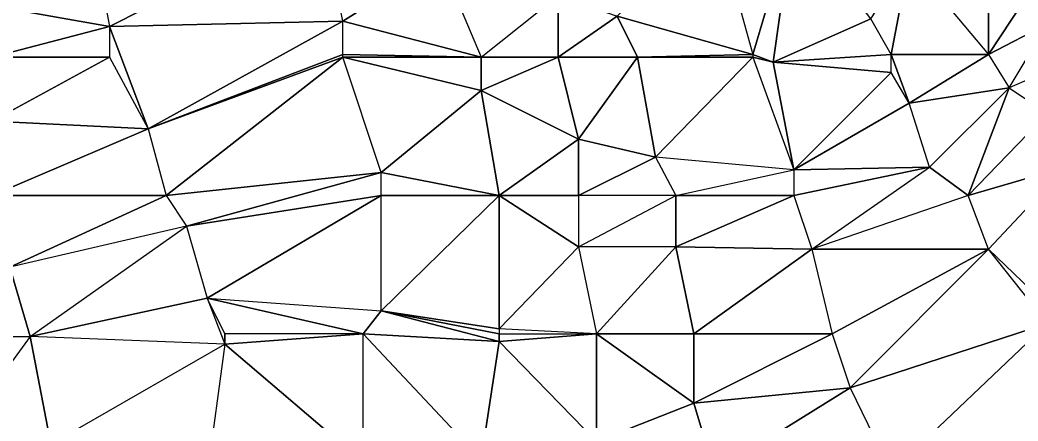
# Model space of a CAD drawing. Header units: metres. Extents: x 121.06818 to 121.07159, y 3.17836 to 3.18313.
# Drawn here: x 121.069721 to 121.0701105, y 3.17925 to 3.1794065 of the extents above; entities that cross this region are included whole.
import ezdxf

# ---------------------------------------------------------------- set-up
doc = ezdxf.new("R2010")
doc.units = ezdxf.units.M

msp = doc.modelspace()

# ---------------------------------------------------------------- linework, layer by layer
at = {"layer": 'DELAUNEY3874', "color": 252}
msp.add_3dface([(121.070068, 3.179198, 0.01026), (121.070152, 3.17923, 0.01027), (121.070137, 3.179251, 0.01027)], dxfattribs=at)
at = {"layer": 'DELAUNEY3950', "color": 252}
msp.add_3dface([(121.070061, 3.17923, 0.01026), (121.070068, 3.179198, 0.01026), (121.070137, 3.179251, 0.01027)], dxfattribs=at)
at = {"layer": 'DELAUNEY3999', "color": 252}
msp.add_3dface([(121.070061, 3.17923, 0.01026), (121.069992, 3.17923, 0.01025), (121.070045, 3.179263, 0.01026)], dxfattribs=at)
at = {"layer": 'DELAUNEY4070', "color": 252}
msp.add_3dface([(121.070061, 3.17923, 0.01026), (121.070137, 3.179251, 0.01027), (121.070122, 3.179288, 0.01027)], dxfattribs=at)
at = {"layer": 'DELAUNEY4117', "color": 252}
msp.add_3dface([(121.069794, 3.179229, 0.01021), (121.069855, 3.179234, 0.01022), (121.069801, 3.17928, 0.01021)], dxfattribs=at)
at = {"layer": 'DELAUNEY4129', "color": 252}
msp.add_3dface([(121.069687, 3.179231, 0.01019), (121.069733, 3.179241, 0.0102), (121.069725, 3.179283, 0.0102)], dxfattribs=at)
at = {"layer": 'DELAUNEY4130', "color": 252}
msp.add_3dface([(121.069901, 3.179235, 0.01023), (121.069855, 3.179234, 0.01022), (121.069855, 3.179284, 0.01022)], dxfattribs=at)
at = {"layer": 'DELAUNEY4132', "color": 252}
msp.add_3dface([(121.070045, 3.179263, 0.01026), (121.069992, 3.17923, 0.01025), (121.069984, 3.179257, 0.01025)], dxfattribs=at)
at = {"layer": 'DELAUNEY4133', "color": 252}
msp.add_3dface([(121.070045, 3.179263, 0.01026), (121.070061, 3.17923, 0.01026), (121.070122, 3.179288, 0.01027)], dxfattribs=at)
at = {"layer": 'DELAUNEY4146', "color": 252}
msp.add_3dface([(121.069794, 3.179229, 0.01021), (121.069733, 3.179241, 0.0102), (121.069801, 3.17928, 0.01021)], dxfattribs=at)
at = {"layer": 'DELAUNEY4147', "color": 252}
msp.add_3dface([(121.069946, 3.179242, 0.01024), (121.069901, 3.179235, 0.01023), (121.069908, 3.179281, 0.01023)], dxfattribs=at)
at = {"layer": 'DELAUNEY4156', "color": 252}
msp.add_3dface([(121.069992, 3.17923, 0.01025), (121.069946, 3.179242, 0.01024), (121.069984, 3.179257, 0.01025)], dxfattribs=at)
at = {"layer": 'DELAUNEY4157', "color": 252}
msp.add_3dface([(121.069984, 3.179257, 0.01025), (121.069946, 3.179242, 0.01024), (121.069946, 3.179284, 0.01024)], dxfattribs=at)
at = {"layer": 'DELAUNEY4231', "color": 252}
msp.add_3dface([(121.069801, 3.17928, 0.01021), (121.069855, 3.179234, 0.01022), (121.069855, 3.179284, 0.01022)], dxfattribs=at)
at = {"layer": 'DELAUNEY4232', "color": 252}
msp.add_3dface([(121.070045, 3.179263, 0.01026), (121.069984, 3.179257, 0.01025), (121.070038, 3.179284, 0.01026)], dxfattribs=at)
at = {"layer": 'DELAUNEY4252', "color": 252}
msp.add_3dface([(121.069908, 3.179281, 0.01023), (121.069901, 3.179235, 0.01023), (121.069855, 3.179284, 0.01022)], dxfattribs=at)
at = {"layer": 'DELAUNEY4264', "color": 252}
msp.add_3dface([(121.069687, 3.179231, 0.01019), (121.069679, 3.179283, 0.01019), (121.069725, 3.179283, 0.0102)], dxfattribs=at)
at = {"layer": 'DELAUNEY4265', "color": 252}
msp.add_3dface([(121.069725, 3.179283, 0.0102), (121.069733, 3.179241, 0.0102), (121.069801, 3.17928, 0.01021)], dxfattribs=at)
at = {"layer": 'DELAUNEY4266', "color": 252}
msp.add_3dface([(121.069946, 3.179242, 0.01024), (121.069908, 3.179281, 0.01023), (121.069946, 3.179284, 0.01024)], dxfattribs=at)
at = {"layer": 'DELAUNEY4280', "color": 252}
msp.add_3dface([(121.069801, 3.17928, 0.01021), (121.069855, 3.179284, 0.01022), (121.069794, 3.179298, 0.01021)], dxfattribs=at)
at = {"layer": 'DELAUNEY4281', "color": 252}
msp.add_3dface([(121.069801, 3.17928, 0.01021), (121.069855, 3.179284, 0.01022), (121.069801, 3.179284, 0.01021)], dxfattribs=at)
at = {"layer": 'DELAUNEY4295', "color": 252}
msp.add_3dface([(121.069679, 3.179283, 0.01019), (121.069725, 3.179283, 0.0102), (121.069717, 3.17931, 0.0102)], dxfattribs=at)
at = {"layer": 'DELAUNEY4296', "color": 252}
msp.add_3dface([(121.069908, 3.179281, 0.01023), (121.069855, 3.179284, 0.01022), (121.069862, 3.179293, 0.01022)], dxfattribs=at)
at = {"layer": 'DELAUNEY4312', "color": 252}
msp.add_3dface([(121.069946, 3.179284, 0.01024), (121.069908, 3.179281, 0.01023), (121.069908, 3.179284, 0.01023)], dxfattribs=at)
at = {"layer": 'DELAUNEY4313', "color": 252}
msp.add_3dface([(121.069984, 3.179257, 0.01025), (121.069946, 3.179284, 0.01024), (121.069984, 3.179284, 0.01025)], dxfattribs=at)
at = {"layer": 'DELAUNEY4314', "color": 252}
msp.add_3dface([(121.070038, 3.179284, 0.01026), (121.069984, 3.179257, 0.01025), (121.069984, 3.179284, 0.01025)], dxfattribs=at)
at = {"layer": 'DELAUNEY4315', "color": 252}
msp.add_3dface([(121.070038, 3.179284, 0.01026), (121.070045, 3.179263, 0.01026), (121.070099, 3.179317, 0.01027)], dxfattribs=at)
at = {"layer": 'DELAUNEY4316', "color": 252}
msp.add_3dface([(121.070045, 3.179263, 0.01026), (121.070122, 3.179288, 0.01027), (121.070099, 3.179317, 0.01027)], dxfattribs=at)
at = {"layer": 'DELAUNEY4339', "color": 252}
msp.add_3dface([(121.069801, 3.17928, 0.01021), (121.069725, 3.179283, 0.0102), (121.069794, 3.179298, 0.01021)], dxfattribs=at)
at = {"layer": 'DELAUNEY4340', "color": 252}
msp.add_3dface([(121.069862, 3.179293, 0.01022), (121.069855, 3.179284, 0.01022), (121.069794, 3.179298, 0.01021)], dxfattribs=at)
at = {"layer": 'DELAUNEY4341', "color": 252}
msp.add_3dface([(121.069984, 3.179284, 0.01025), (121.069946, 3.179284, 0.01024), (121.069977, 3.179318, 0.01025)], dxfattribs=at)
at = {"layer": 'DELAUNEY4364', "color": 252}
msp.add_3dface([(121.069908, 3.179281, 0.01023), (121.069862, 3.179293, 0.01022), (121.069908, 3.179284, 0.01023)], dxfattribs=at)
at = {"layer": 'DELAUNEY4365', "color": 252}
msp.add_3dface([(121.070038, 3.179284, 0.01026), (121.069984, 3.179284, 0.01025), (121.07003, 3.179317, 0.01026)], dxfattribs=at)
at = {"layer": 'DELAUNEY4381', "color": 252}
msp.add_3dface([(121.069794, 3.179298, 0.01021), (121.069725, 3.179283, 0.0102), (121.069786, 3.179326, 0.01021)], dxfattribs=at)
at = {"layer": 'DELAUNEY4382', "color": 252}
msp.add_3dface([(121.069794, 3.179298, 0.01021), (121.069801, 3.17928, 0.01021), (121.069801, 3.179284, 0.01021)], dxfattribs=at)
at = {"layer": 'DELAUNEY4424', "color": 252}
msp.add_3dface([(121.069908, 3.179284, 0.01023), (121.069862, 3.179293, 0.01022), (121.069908, 3.179286, 0.01023)], dxfattribs=at)
at = {"layer": 'DELAUNEY4425', "color": 252}
msp.add_3dface([(121.070122, 3.179288, 0.01027), (121.070099, 3.179317, 0.01027), (121.070122, 3.179295, 0.01027)], dxfattribs=at)
at = {"layer": 'DELAUNEY4439', "color": 252}
msp.add_3dface([(121.069908, 3.179286, 0.01023), (121.069862, 3.179293, 0.01022), (121.069908, 3.179338, 0.01023)], dxfattribs=at)
at = {"layer": 'DELAUNEY4440', "color": 252}
msp.add_3dface([(121.069908, 3.179286, 0.01023), (121.069908, 3.179284, 0.01023), (121.069946, 3.179284, 0.01024)], dxfattribs=at)
at = {"layer": 'DELAUNEY4460', "color": 252}
msp.add_3dface([(121.069946, 3.179284, 0.01024), (121.069908, 3.179286, 0.01023), (121.069939, 3.179318, 0.01024)], dxfattribs=at)
at = {"layer": 'DELAUNEY4461', "color": 252}
msp.add_3dface([(121.070038, 3.179284, 0.01026), (121.070099, 3.179317, 0.01027), (121.07003, 3.179317, 0.01026)], dxfattribs=at)
at = {"layer": 'DELAUNEY4492', "color": 252}
msp.add_3dface([(121.069717, 3.17931, 0.0102), (121.069725, 3.179283, 0.0102), (121.069786, 3.179326, 0.01021)], dxfattribs=at)
at = {"layer": 'DELAUNEY4501', "color": 252}
msp.add_3dface([(121.070122, 3.179295, 0.01027), (121.070099, 3.179317, 0.01027), (121.070129, 3.179349, 0.01028)], dxfattribs=at)
at = {"layer": 'DELAUNEY4514', "color": 252}
msp.add_3dface([(121.07003, 3.179317, 0.01026), (121.069984, 3.179284, 0.01025), (121.069977, 3.179318, 0.01025)], dxfattribs=at)
at = {"layer": 'DELAUNEY4529', "color": 252}
msp.add_3dface([(121.069939, 3.179318, 0.01024), (121.069908, 3.179286, 0.01023), (121.069908, 3.179338, 0.01023)], dxfattribs=at)
at = {"layer": 'DELAUNEY4530', "color": 252}
msp.add_3dface([(121.069939, 3.179318, 0.01024), (121.069946, 3.179284, 0.01024), (121.069977, 3.179318, 0.01025)], dxfattribs=at)
at = {"layer": 'DELAUNEY4548', "color": 252}
msp.add_3dface([(121.069786, 3.179326, 0.01021), (121.069794, 3.179298, 0.01021), (121.069862, 3.179338, 0.01022)], dxfattribs=at)
at = {"layer": 'DELAUNEY4570', "color": 252}
msp.add_3dface([(121.069977, 3.179318, 0.01025), (121.069939, 3.179318, 0.01024), (121.069977, 3.179338, 0.01025)], dxfattribs=at)
at = {"layer": 'DELAUNEY4582', "color": 252}
msp.add_3dface([(121.069786, 3.179326, 0.01021), (121.069717, 3.17931, 0.0102), (121.069778, 3.179338, 0.01021)], dxfattribs=at)
at = {"layer": 'DELAUNEY4583', "color": 252}
msp.add_3dface([(121.069794, 3.179298, 0.01021), (121.069855, 3.179284, 0.01022), (121.069801, 3.179284, 0.01021)], dxfattribs=at)
at = {"layer": 'DELAUNEY4584', "color": 252}
msp.add_3dface([(121.07003, 3.179317, 0.01026), (121.069977, 3.179318, 0.01025), (121.070023, 3.179338, 0.01026)], dxfattribs=at)
at = {"layer": 'DELAUNEY4604', "color": 252}
msp.add_3dface([(121.07003, 3.179317, 0.01026), (121.070099, 3.179317, 0.01027), (121.070091, 3.179338, 0.01027)], dxfattribs=at)
at = {"layer": 'DELAUNEY4619', "color": 252}
msp.add_3dface([(121.069778, 3.179338, 0.01021), (121.069717, 3.17931, 0.0102), (121.06971, 3.179338, 0.0102)], dxfattribs=at)
at = {"layer": 'DELAUNEY4620', "color": 252}
msp.add_3dface([(121.069794, 3.179298, 0.01021), (121.069862, 3.179293, 0.01022), (121.069862, 3.179338, 0.01022)], dxfattribs=at)
at = {"layer": 'DELAUNEY4621', "color": 252}
msp.add_3dface([(121.069908, 3.179338, 0.01023), (121.069862, 3.179293, 0.01022), (121.069862, 3.179338, 0.01022)], dxfattribs=at)
at = {"layer": 'DELAUNEY4628', "color": 252}
msp.add_3dface([(121.069778, 3.179338, 0.01021), (121.069786, 3.179326, 0.01021), (121.069862, 3.179347, 0.01022)], dxfattribs=at)
at = {"layer": 'DELAUNEY4629', "color": 252}
msp.add_3dface([(121.069939, 3.179318, 0.01024), (121.069908, 3.179338, 0.01023), (121.069939, 3.179338, 0.01024)], dxfattribs=at)
at = {"layer": 'DELAUNEY4647', "color": 252}
msp.add_3dface([(121.069908, 3.179338, 0.01023), (121.069862, 3.179338, 0.01022), (121.069862, 3.179347, 0.01022)], dxfattribs=at)
at = {"layer": 'DELAUNEY4648', "color": 252}
msp.add_3dface([(121.07003, 3.179317, 0.01026), (121.070076, 3.179349, 0.01027), (121.070091, 3.179338, 0.01027)], dxfattribs=at)
at = {"layer": 'DELAUNEY4649', "color": 252}
msp.add_3dface([(121.07003, 3.179317, 0.01026), (121.070076, 3.179349, 0.01027), (121.070023, 3.179338, 0.01026)], dxfattribs=at)
at = {"layer": 'DELAUNEY4650', "color": 252}
msp.add_3dface([(121.070099, 3.179317, 0.01027), (121.070091, 3.179338, 0.01027), (121.070129, 3.179349, 0.01028)], dxfattribs=at)
at = {"layer": 'DELAUNEY4668', "color": 252}
msp.add_3dface([(121.070023, 3.179338, 0.01026), (121.069977, 3.179318, 0.01025), (121.069977, 3.179338, 0.01025)], dxfattribs=at)
at = {"layer": 'DELAUNEY4669', "color": 252}
msp.add_3dface([(121.070091, 3.179338, 0.01027), (121.070076, 3.179349, 0.01027), (121.070107, 3.17938, 0.01028)], dxfattribs=at)
at = {"layer": 'DELAUNEY4709', "color": 252}
msp.add_3dface([(121.069786, 3.179326, 0.01021), (121.069862, 3.179338, 0.01022), (121.069862, 3.179347, 0.01022)], dxfattribs=at)
at = {"layer": 'DELAUNEY4720', "color": 252}
msp.add_3dface([(121.069939, 3.179338, 0.01024), (121.069939, 3.179318, 0.01024), (121.069977, 3.179338, 0.01025)], dxfattribs=at)
at = {"layer": 'DELAUNEY4729', "color": 252}
msp.add_3dface([(121.069939, 3.179338, 0.01024), (121.069908, 3.179338, 0.01023), (121.069939, 3.17936, 0.01024)], dxfattribs=at)
at = {"layer": 'DELAUNEY4730', "color": 252}
msp.add_3dface([(121.069977, 3.179338, 0.01025), (121.069939, 3.179338, 0.01024), (121.069969, 3.179353, 0.01025)], dxfattribs=at)
at = {"layer": 'DELAUNEY4731', "color": 252}
msp.add_3dface([(121.070023, 3.179338, 0.01026), (121.069977, 3.179338, 0.01025), (121.070023, 3.179348, 0.01026)], dxfattribs=at)
at = {"layer": 'DELAUNEY4763', "color": 252}
msp.add_3dface([(121.069778, 3.179338, 0.01021), (121.06971, 3.179338, 0.0102), (121.069771, 3.179364, 0.01021)], dxfattribs=at)
at = {"layer": 'DELAUNEY4775', "color": 252}
msp.add_3dface([(121.070129, 3.179349, 0.01028), (121.070091, 3.179338, 0.01027), (121.070122, 3.17937, 0.01028)], dxfattribs=at)
at = {"layer": 'DELAUNEY4788', "color": 252}
msp.add_3dface([(121.069969, 3.179353, 0.01025), (121.069939, 3.179338, 0.01024), (121.069939, 3.17936, 0.01024)], dxfattribs=at)
at = {"layer": 'DELAUNEY4789', "color": 252}
msp.add_3dface([(121.069969, 3.179353, 0.01025), (121.069977, 3.179338, 0.01025), (121.070023, 3.179348, 0.01026)], dxfattribs=at)
at = {"layer": 'DELAUNEY4790', "color": 252}
msp.add_3dface([(121.070023, 3.179338, 0.01026), (121.070076, 3.179349, 0.01027), (121.070023, 3.179348, 0.01026)], dxfattribs=at)
at = {"layer": 'DELAUNEY4806', "color": 252}
msp.add_3dface([(121.069771, 3.179364, 0.01021), (121.06971, 3.179338, 0.0102), (121.06971, 3.179367, 0.0102)], dxfattribs=at)
at = {"layer": 'DELAUNEY4807', "color": 252}
msp.add_3dface([(121.069771, 3.179364, 0.01021), (121.069778, 3.179338, 0.01021), (121.069847, 3.179392, 0.01022)], dxfattribs=at)
at = {"layer": 'DELAUNEY4818', "color": 252}
msp.add_3dface([(121.069908, 3.179338, 0.01023), (121.069862, 3.179347, 0.01022), (121.069901, 3.179379, 0.01023)], dxfattribs=at)
at = {"layer": 'DELAUNEY4834', "color": 252}
msp.add_3dface([(121.070023, 3.179348, 0.01026), (121.070076, 3.179349, 0.01027), (121.070068, 3.179374, 0.01027)], dxfattribs=at)
at = {"layer": 'DELAUNEY4844', "color": 252}
msp.add_3dface([(121.069939, 3.17936, 0.01024), (121.069908, 3.179338, 0.01023), (121.069901, 3.179379, 0.01023)], dxfattribs=at)
at = {"layer": 'DELAUNEY4862', "color": 252}
msp.add_3dface([(121.069969, 3.179353, 0.01025), (121.069939, 3.17936, 0.01024), (121.069962, 3.179392, 0.01025)], dxfattribs=at)
at = {"layer": 'DELAUNEY4875', "color": 252}
msp.add_3dface([(121.069771, 3.179364, 0.01021), (121.06971, 3.179367, 0.0102), (121.069756, 3.179392, 0.01021)], dxfattribs=at)
at = {"layer": 'DELAUNEY4876', "color": 252}
msp.add_3dface([(121.070122, 3.17937, 0.01028), (121.070091, 3.179338, 0.01027), (121.070107, 3.17938, 0.01028)], dxfattribs=at)
at = {"layer": 'DELAUNEY4890', "color": 252}
msp.add_3dface([(121.069901, 3.179379, 0.01023), (121.069862, 3.179347, 0.01022), (121.069847, 3.179392, 0.01022)], dxfattribs=at)
at = {"layer": 'DELAUNEY4891', "color": 252}
msp.add_3dface([(121.070023, 3.179348, 0.01026), (121.070068, 3.179374, 0.01027), (121.070061, 3.179386, 0.01027)], dxfattribs=at)
at = {"layer": 'DELAUNEY4892', "color": 252}
msp.add_3dface([(121.070076, 3.179349, 0.01027), (121.070068, 3.179374, 0.01027), (121.070107, 3.17938, 0.01028)], dxfattribs=at)
at = {"layer": 'DELAUNEY4901', "color": 252}
msp.add_3dface([(121.069778, 3.179338, 0.01021), (121.069862, 3.179347, 0.01022), (121.069847, 3.179392, 0.01022)], dxfattribs=at)
at = {"layer": 'DELAUNEY4902', "color": 252}
msp.add_3dface([(121.070107, 3.17938, 0.01028), (121.070122, 3.17937, 0.01028), (121.070137, 3.179393, 0.01029)], dxfattribs=at)
at = {"layer": 'DELAUNEY4919', "color": 252}
msp.add_3dface([(121.070023, 3.179348, 0.01026), (121.069969, 3.179353, 0.01025), (121.070007, 3.179392, 0.01026)], dxfattribs=at)
at = {"layer": 'DELAUNEY4927', "color": 252}
msp.add_3dface([(121.069771, 3.179364, 0.01021), (121.069847, 3.179392, 0.01022), (121.069847, 3.179393, 0.01022)], dxfattribs=at)
at = {"layer": 'DELAUNEY4928', "color": 252}
msp.add_3dface([(121.069939, 3.17936, 0.01024), (121.069901, 3.179379, 0.01023), (121.069931, 3.179392, 0.01024)], dxfattribs=at)
at = {"layer": 'DELAUNEY4929', "color": 252}
msp.add_3dface([(121.070007, 3.179392, 0.01026), (121.069969, 3.179353, 0.01025), (121.069962, 3.179392, 0.01025)], dxfattribs=at)
at = {"layer": 'DELAUNEY4930', "color": 252}
msp.add_3dface([(121.070007, 3.179392, 0.01026), (121.070023, 3.179348, 0.01026), (121.070015, 3.17939, 0.01026)], dxfattribs=at)
at = {"layer": 'DELAUNEY4940', "color": 252}
msp.add_3dface([(121.069756, 3.179392, 0.01021), (121.06971, 3.179367, 0.0102), (121.06971, 3.179392, 0.0102)], dxfattribs=at)
at = {"layer": 'DELAUNEY4941', "color": 252}
msp.add_3dface([(121.069756, 3.179392, 0.01021), (121.069771, 3.179364, 0.01021), (121.069756, 3.179404, 0.01021)], dxfattribs=at)
at = {"layer": 'DELAUNEY4942', "color": 252}
msp.add_3dface([(121.070015, 3.17939, 0.01026), (121.070023, 3.179348, 0.01026), (121.070061, 3.179386, 0.01027)], dxfattribs=at)
at = {"layer": 'DELAUNEY4954', "color": 252}
msp.add_3dface([(121.070007, 3.179392, 0.01026), (121.070015, 3.17939, 0.01026), (121.070007, 3.179393, 0.01026)], dxfattribs=at)
at = {"layer": 'DELAUNEY4955', "color": 252}
msp.add_3dface([(121.070068, 3.179374, 0.01027), (121.070061, 3.179386, 0.01027), (121.070061, 3.179393, 0.01027)], dxfattribs=at)
at = {"layer": 'DELAUNEY4956', "color": 252}
msp.add_3dface([(121.070107, 3.17938, 0.01028), (121.070068, 3.179374, 0.01027), (121.070099, 3.179393, 0.01028)], dxfattribs=at)
at = {"layer": 'DELAUNEY4979', "color": 252}
msp.add_3dface([(121.069962, 3.179392, 0.01025), (121.069939, 3.17936, 0.01024), (121.069931, 3.179392, 0.01024)], dxfattribs=at)
at = {"layer": 'DELAUNEY4991', "color": 252}
msp.add_3dface([(121.069931, 3.179392, 0.01024), (121.069901, 3.179379, 0.01023), (121.069901, 3.179392, 0.01023)], dxfattribs=at)
at = {"layer": 'DELAUNEY5005', "color": 252}
msp.add_3dface([(121.070015, 3.17939, 0.01026), (121.070061, 3.179386, 0.01027), (121.070061, 3.179393, 0.01027)], dxfattribs=at)
at = {"layer": 'DELAUNEY5018', "color": 252}
msp.add_3dface([(121.069901, 3.179379, 0.01023), (121.069847, 3.179392, 0.01022), (121.069901, 3.179392, 0.01023)], dxfattribs=at)
at = {"layer": 'DELAUNEY5019', "color": 252}
msp.add_3dface([(121.070007, 3.179392, 0.01026), (121.069962, 3.179392, 0.01025), (121.070007, 3.179393, 0.01026)], dxfattribs=at)
at = {"layer": 'DELAUNEY5020', "color": 252}
msp.add_3dface([(121.070099, 3.179393, 0.01028), (121.070068, 3.179374, 0.01027), (121.070061, 3.179393, 0.01027)], dxfattribs=at)
at = {"layer": 'DELAUNEY5021', "color": 252}
msp.add_3dface([(121.070099, 3.179393, 0.01028), (121.070107, 3.17938, 0.01028), (121.070122, 3.179405, 0.01029)], dxfattribs=at)
at = {"layer": 'DELAUNEY5040', "color": 252}
msp.add_3dface([(121.069962, 3.179392, 0.01025), (121.069931, 3.179392, 0.01024), (121.069954, 3.179408, 0.01025)], dxfattribs=at)
at = {"layer": 'DELAUNEY5053', "color": 252}
msp.add_3dface([(121.069756, 3.179392, 0.01021), (121.06971, 3.179392, 0.0102), (121.069756, 3.179404, 0.01021)], dxfattribs=at)
at = {"layer": 'DELAUNEY5085', "color": 252}
msp.add_3dface([(121.069901, 3.179392, 0.01023), (121.069847, 3.179392, 0.01022), (121.069847, 3.179393, 0.01022)], dxfattribs=at)
at = {"layer": 'DELAUNEY5086', "color": 252}
msp.add_3dface([(121.069931, 3.179392, 0.01024), (121.069901, 3.179392, 0.01023), (121.069931, 3.179416, 0.01024)], dxfattribs=at)
at = {"layer": 'DELAUNEY5097', "color": 252}
msp.add_3dface([(121.070015, 3.17939, 0.01026), (121.070061, 3.179393, 0.01027), (121.070053, 3.179407, 0.01027)], dxfattribs=at)
at = {"layer": 'DELAUNEY5098', "color": 252}
msp.add_3dface([(121.070107, 3.17938, 0.01028), (121.070122, 3.179405, 0.01029), (121.070137, 3.179393, 0.01029)], dxfattribs=at)
at = {"layer": 'DELAUNEY5110', "color": 252}
msp.add_3dface([(121.069771, 3.179364, 0.01021), (121.069847, 3.179393, 0.01022), (121.069847, 3.179406, 0.01022)], dxfattribs=at)
at = {"layer": 'DELAUNEY5111', "color": 252}
msp.add_3dface([(121.070007, 3.179393, 0.01026), (121.069962, 3.179392, 0.01025), (121.069954, 3.179408, 0.01025)], dxfattribs=at)
at = {"layer": 'DELAUNEY5112', "color": 252}
msp.add_3dface([(121.070015, 3.17939, 0.01026), (121.070053, 3.179407, 0.01027), (121.070023, 3.179447, 0.01027)], dxfattribs=at)
at = {"layer": 'DELAUNEY5113', "color": 252}
msp.add_3dface([(121.070061, 3.179393, 0.01027), (121.070053, 3.179407, 0.01027), (121.070068, 3.17943, 0.01028)], dxfattribs=at)
at = {"layer": 'DELAUNEY5114', "color": 252}
msp.add_3dface([(121.070099, 3.179393, 0.01028), (121.070061, 3.179393, 0.01027), (121.070068, 3.17943, 0.01028)], dxfattribs=at)
at = {"layer": 'DELAUNEY5134', "color": 252}
msp.add_3dface([(121.069901, 3.179392, 0.01023), (121.069847, 3.179393, 0.01022), (121.069847, 3.179406, 0.01022)], dxfattribs=at)
at = {"layer": 'DELAUNEY5135', "color": 252}
msp.add_3dface([(121.069954, 3.179408, 0.01025), (121.069931, 3.179392, 0.01024), (121.069931, 3.179416, 0.01024)], dxfattribs=at)
at = {"layer": 'DELAUNEY5136', "color": 252}
msp.add_3dface([(121.070007, 3.179393, 0.01026), (121.070015, 3.17939, 0.01026), (121.070023, 3.179447, 0.01027)], dxfattribs=at)
at = {"layer": 'DELAUNEY5137', "color": 252}
msp.add_3dface([(121.070099, 3.179393, 0.01028), (121.070122, 3.179405, 0.01029), (121.070122, 3.179428, 0.0103)], dxfattribs=at)
at = {"layer": 'DELAUNEY5167', "color": 252}
msp.add_3dface([(121.069756, 3.179404, 0.01021), (121.06971, 3.179392, 0.0102), (121.06971, 3.179412, 0.0102)], dxfattribs=at)
at = {"layer": 'DELAUNEY5168', "color": 252}
msp.add_3dface([(121.069756, 3.179404, 0.01021), (121.069771, 3.179364, 0.01021), (121.069847, 3.179406, 0.01022)], dxfattribs=at)
at = {"layer": 'DELAUNEY5177', "color": 252}
msp.add_3dface([(121.069756, 3.179404, 0.01021), (121.069847, 3.179406, 0.01022), (121.069839, 3.179446, 0.01022)], dxfattribs=at)
at = {"layer": 'DELAUNEY5178', "color": 252}
msp.add_3dface([(121.069901, 3.179392, 0.01023), (121.069847, 3.179406, 0.01022), (121.069885, 3.17943, 0.01023)], dxfattribs=at)
at = {"layer": 'DELAUNEY5189', "color": 252}
msp.add_3dface([(121.069756, 3.179404, 0.01021), (121.06971, 3.179412, 0.0102), (121.069748, 3.179446, 0.01021)], dxfattribs=at)
at = {"layer": 'DELAUNEY5190', "color": 252}
msp.add_3dface([(121.069885, 3.17943, 0.01023), (121.069847, 3.179406, 0.01022), (121.069839, 3.179446, 0.01022)], dxfattribs=at)
at = {"layer": 'DELAUNEY5191', "color": 252}
msp.add_3dface([(121.069885, 3.17943, 0.01023), (121.069901, 3.179392, 0.01023), (121.069931, 3.179416, 0.01024)], dxfattribs=at)
at = {"layer": 'DELAUNEY5236', "color": 252}
msp.add_3dface([(121.070068, 3.17943, 0.01028), (121.070099, 3.179393, 0.01028), (121.070099, 3.179447, 0.0103)], dxfattribs=at)
at = {"layer": 'DELAUNEY5258', "color": 252}
msp.add_3dface([(121.070007, 3.179393, 0.01026), (121.069954, 3.179408, 0.01025), (121.069992, 3.179447, 0.01026)], dxfattribs=at)
at = {"layer": 'DELAUNEY5260', "color": 252}
msp.add_3dface([(121.069992, 3.179447, 0.01026), (121.070007, 3.179393, 0.01026), (121.070023, 3.179447, 0.01027)], dxfattribs=at)
at = {"layer": 'DELAUNEY5272', "color": 252}
msp.add_3dface([(121.069756, 3.179404, 0.01021), (121.069839, 3.179446, 0.01022), (121.069748, 3.179446, 0.01021)], dxfattribs=at)
at = {"layer": 'DELAUNEY5274', "color": 252}
msp.add_3dface([(121.070099, 3.179393, 0.01028), (121.070122, 3.179428, 0.0103), (121.070099, 3.179447, 0.0103)], dxfattribs=at)

doc.saveas('drawing.dxf')
